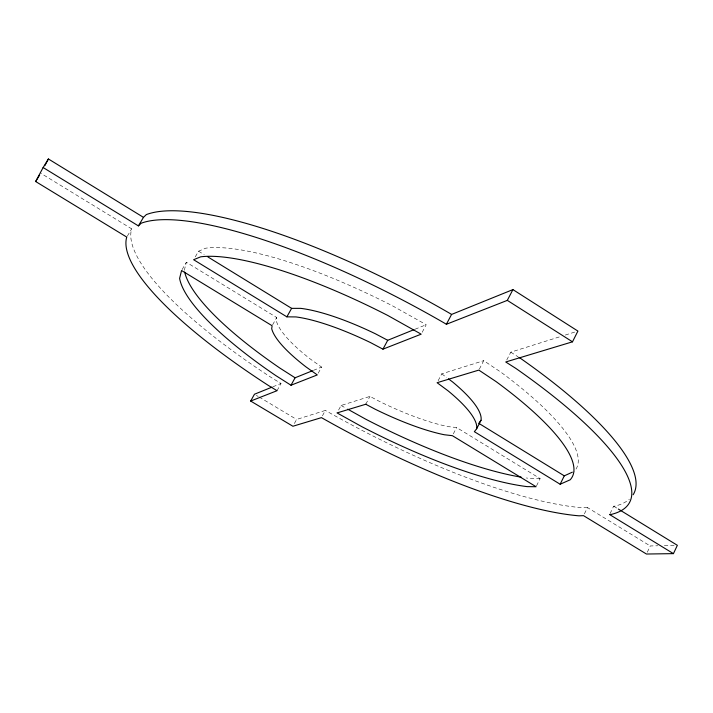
<?xml version="1.0" encoding="UTF-8"?>
<svg xmlns="http://www.w3.org/2000/svg" width="713" height="713" viewBox="0 0 713 713"><rect width="100%" height="100%" fill="white"/><g stroke="black" fill="none" stroke-linecap="round" stroke-linejoin="round"><path stroke-width="0.53" stroke-dasharray="3.56 2.67" d="M182.091 269.594L186.351 262.268L276.715 317.526L276.261 320.502A115.408 29.188 28.2 0 0 310.235 358.969L321.581 367.061L318.239 373.175M184.319 270.28L186.351 262.268M647.288 552.236L650.265 545.962L657.849 545.775M610.07 513.61L613.661 506.177L615.007 506.105A284.032 72.655 28.2 0 0 629.365 499.198M584.402 513.859L587.476 507.567L650.265 545.962M536.533 485.829L540.133 478.61L456.605 427.533L448.548 426.668A115.408 29.188 28.2 0 1 379.414 401.401L369.976 396.401L341.064 405.483L337.062 412.916M506.738 360.02L510.775 352.169L561.122 336.358M453.325 433.878L456.605 427.533M479.332 369.156L483.744 360.662L500.882 372.159A221.663 56.407 28.2 0 1 574.384 471.257M438.13 380.742L441.739 373.853L483.744 360.662M422.185 332.276L426.205 324.709L392.881 306.029A221.663 56.407 28.2 0 0 205.718 248.186L198.562 251.199L194.711 257.821M365.778 404.244L369.976 396.401M322.436 415.822L325.36 410.421L296.617 419.449L293.961 424.306M277.036 390.706L281.029 383.478L272.232 378.131A283.872 72.61 28.2 0 1 131.655 228.82L40.766 173.241M272.624 324.825L276.715 317.526M127.315 236.181L131.682 228.837M272.856 386.794L281.029 383.478M313.426 370.368L321.581 367.061M415.064 329.219L426.205 324.709M565.32 335.039L577.904 331.082M587.476 507.567L583.02 507.799A283.863 72.601 28.2 0 1 325.36 410.421M664.347 545.614L674.097 545.383M540.133 478.61L531.149 478.592A221.663 56.407 28.2 0 1 526.328 477.968M341.064 405.483L345.805 408.112M256.332 395.358L258.204 396.481M259.14 397.034L296.617 419.449M198.562 251.199L204.194 254.657M613.661 506.177L617.405 508.476M510.775 352.169L518.084 356.821M441.739 373.853L446.766 377.605"/><path stroke-width="1.07" d="M271.831 387.204L254.461 394.236L250.673 401.054L292.9 426.249L321.456 417.631A284.291 71.131 28.2 0 0 579.054 515.829L583.528 515.659L646.441 554.028L673.437 553.636L677.35 545.302L618.34 509.055M448.441 378.853L452.621 381.972A115.408 29.188 28.2 0 1 481.034 420.251L476.667 428.745L474.35 431.686L560.142 484.234L564.286 475.847L572.361 472.175M673.437 553.636L609.615 514.545L610.961 514.483A284.46 71.175 28.2 0 0 515.802 368.38L505.731 361.981L572.486 341.821L577.904 331.082L512.923 289.603L451.57 314.442L446.365 324.29L445.135 323.506A284.46 71.175 28.2 0 0 141.227 223.205L138.402 225.896L43.128 167.528L48.413 158.972L143.473 217.358L146.334 214.595A284.032 72.655 28.2 0 1 450.34 313.667L451.57 314.442M446.365 324.29L507.317 300.378L512.923 289.603M250.673 401.054L277.036 390.706L268.222 385.359A284.309 71.14 28.2 0 1 126.745 237.081L35.65 181.521L43.128 167.528M44.848 165.63L48.413 158.972M382.943 349.165L421.178 334.165L387.783 315.467A222.001 55.258 28.2 0 0 200.718 256.814L193.615 259.719L286.876 316.848L295.966 316.929A115.577 28.591 28.2 0 1 370.635 342.65L382.943 349.165L387.72 340.288L414.057 329.629M290.993 385.234L317.285 374.922L305.913 366.847A115.577 28.591 28.2 0 1 271.698 328.666L272.116 325.743L181.565 270.512L179.605 278.382A222.001 55.258 28.2 0 0 275.628 375.466L290.993 385.234L295.093 377.783L312.41 370.778M286.876 316.848L291.617 308.355L300.734 308.364A115.408 29.188 28.2 0 1 375.421 333.791L387.72 340.288M138.402 225.896L143.473 217.358M35.65 181.521L39.634 175.077M479.27 422.515L481.034 420.251M560.142 484.234L570.168 479.804A222.001 55.258 28.2 0 0 496.043 381.571L478.842 370.1L437.096 382.703L448.022 390.795A115.577 28.591 28.2 0 1 476.667 428.745M347.703 409.173L365.698 419.173A221.663 56.407 28.2 0 0 521.292 477.184M207.955 256.974L291.617 308.355M478.681 423.264L564.286 475.847M507.317 300.378L572.486 341.821M518.993 357.409L520.82 358.568A284.032 72.655 28.2 0 1 633.144 494.742M295.093 377.783L279.763 368.006A221.663 56.407 28.2 0 1 184.676 272.072M365.778 404.244L337.062 412.916L361.723 426.615A222.001 55.258 28.2 0 0 527.139 486.623L536.087 486.729L452.39 435.688L444.359 434.752A115.577 28.591 28.2 0 1 375.234 409.253L365.778 404.244"/></g></svg>
